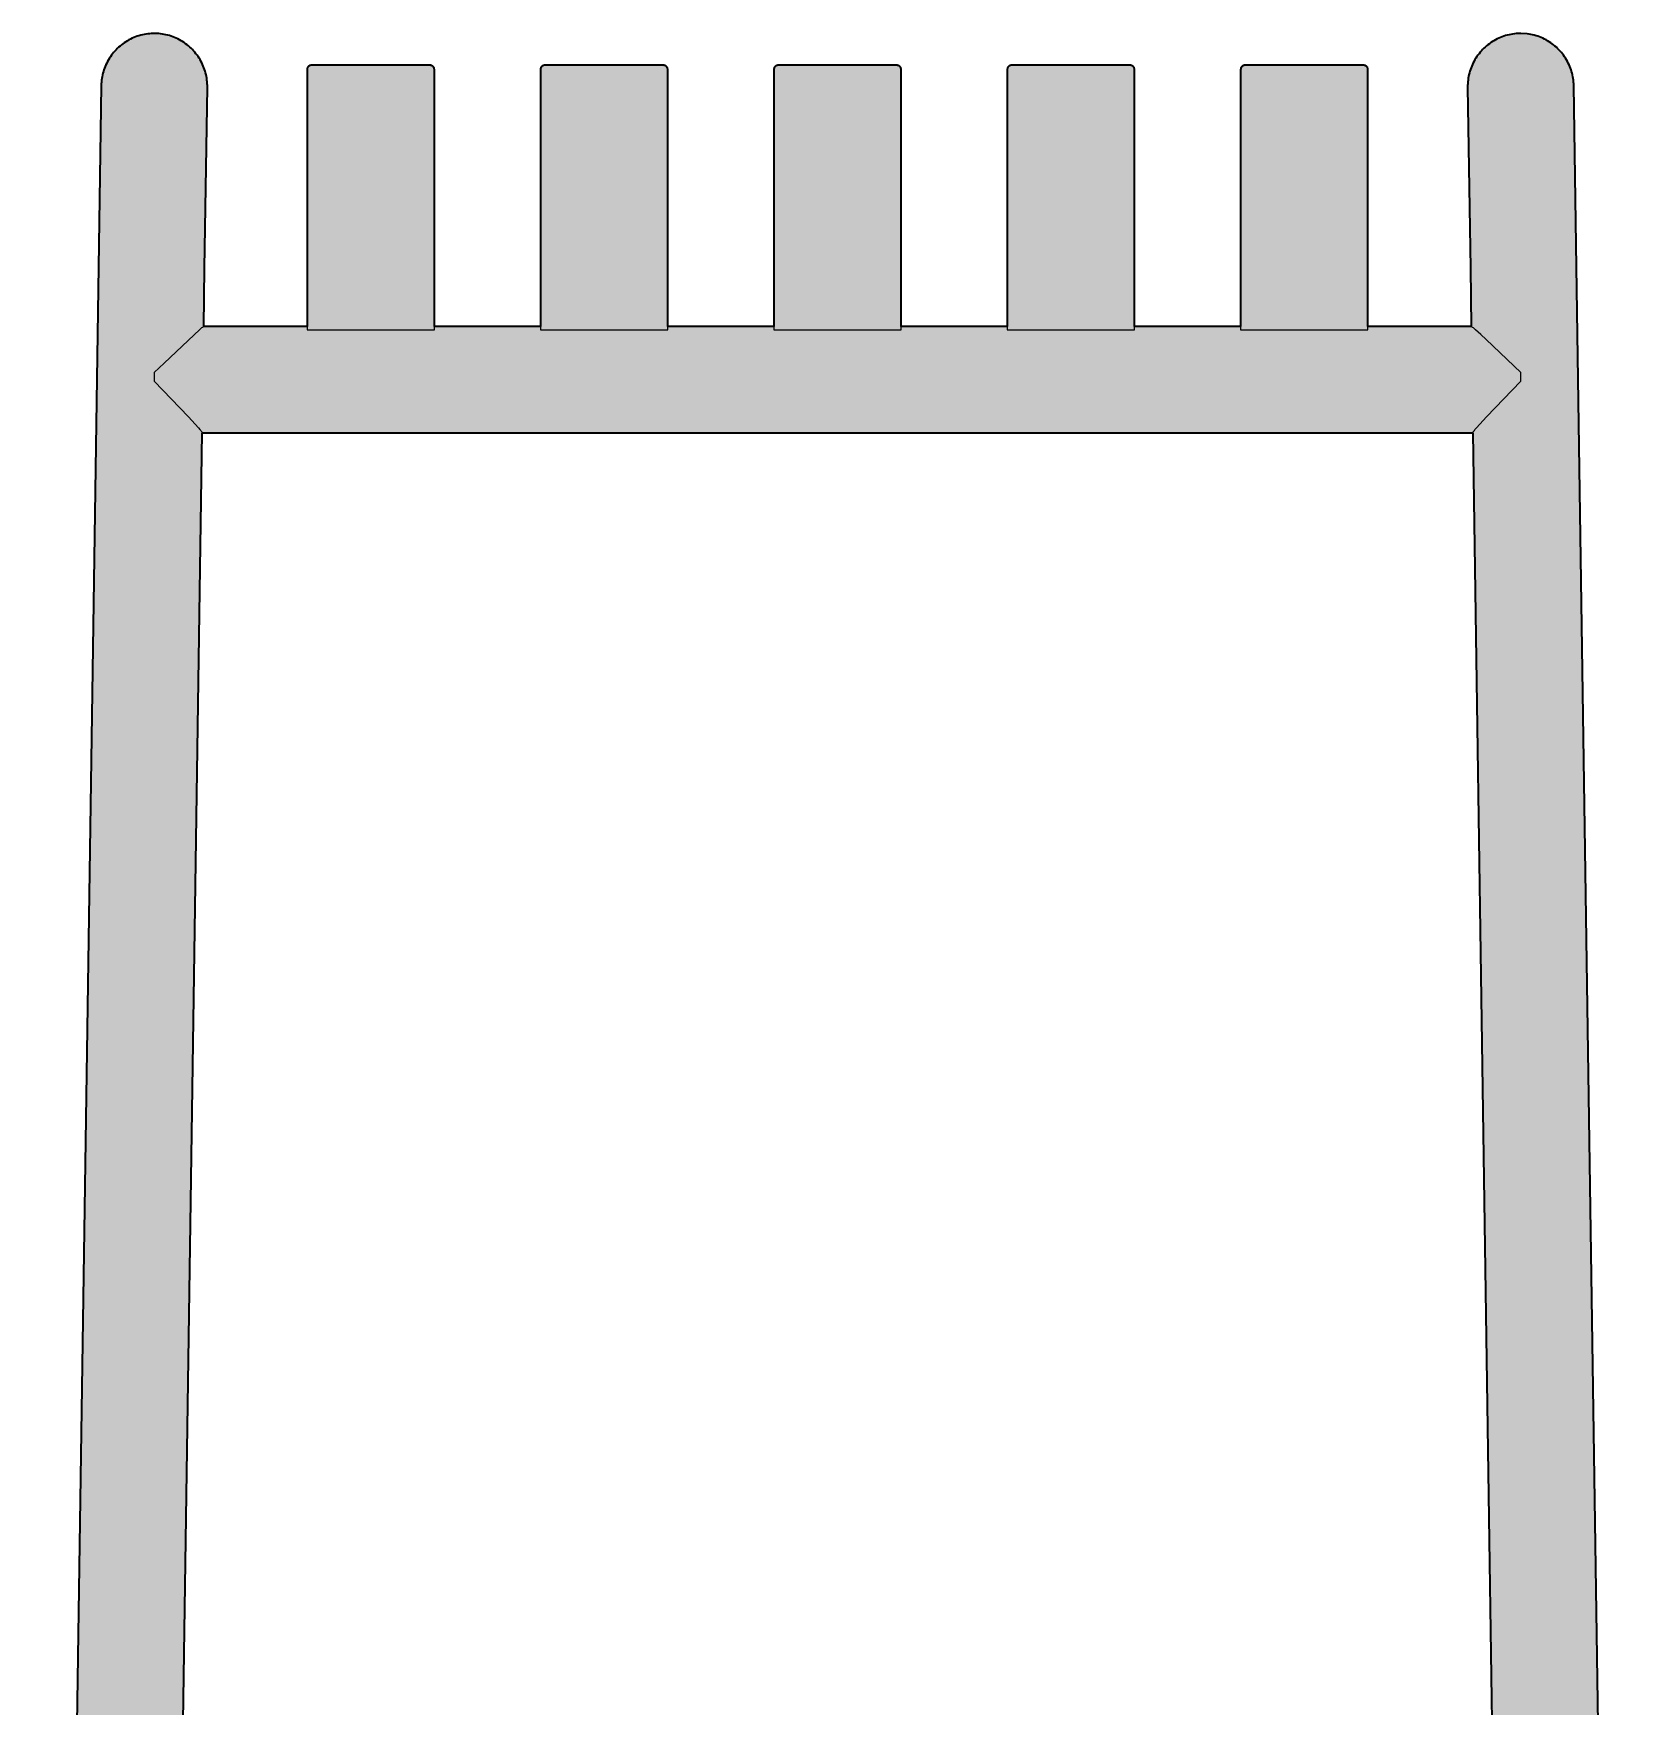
# Model space of a CAD drawing. Header units: millimetres. Extents: x 0 to 1859, y -879 to 788.
# Drawn here: x 217.5 to 596.5, y 394.2 to 788.4 of the extents above; entities that cross this region are included whole.
import ezdxf

# ---------------------------------------------------------------- set-up
doc = ezdxf.new("R2010")
doc.units = ezdxf.units.MM
doc.layers.add('Blocks', color=7, linetype='Continuous')
doc.layers.add('Blocks$Fill', color=7, linetype='Continuous', true_color=0xffffff)
doc.layers.add('Blocks$Inner', color=7, linetype='Continuous', lineweight=25, true_color=0x007f00)
doc.layers.add('Blocks$Outline', color=7, linetype='Continuous', lineweight=35, true_color=0xff3f3f)

# ---------------------------------------------------------------- blocks, each defined once
blk = doc.blocks.new('Palissade Barstool Front')
at = {"layer": 'Blocks$Fill'}
h = blk.add_hatch(color=256, dxfattribs=at)
h.paths.add_polyline_path([(234.51, 0), (246.5, 0.08), (248.7, 0.19), (249.57, 0.26), (250.28, 0.33), (250.57, 0.36), (250.82, 0.4), (250.92, 0.42), (251.02, 0.44), (251.11, 0.46), (251.19, 0.48), (251.22, 0.49), (251.25, 0.5), (251.28, 0.51), (251.31, 0.52), (251.34, 0.53), (251.35, 0.53), (251.36, 0.54), (251.37, 0.54), (251.38, 0.55), (251.39, 0.55), (251.4, 0.56), (251.41, 0.56), (251.42, 0.57), (251.42, 0.57), (251.43, 0.58), (251.44, 0.58), (251.44, 0.59), (251.45, 0.59), (251.45, 0.6), (251.46, 0.6), (251.46, 0.61), (251.46, 0.61), (251.47, 0.62), (251.47, 0.62), (251.47, 0.63), (251.47, 0.63), (251.47, 0.64), (251.47, 0.64), (251.47, 0.65), (251.47, 0.65), (248.32, 11.21), (248.06, 12.25), (247.85, 13.29), (247.66, 14.35), (247.52, 15.41), (247.4, 16.47), (247.33, 17.54), (247.29, 18.6), (247.29, 19.67), (251.17, 280.89), (407.02, 280.89), (562.87, 280.89), (566.75, 18.6), (566.71, 17.54), (566.64, 16.47), (566.53, 15.41), (566.38, 14.35), (566.2, 13.29), (565.98, 12.25), (565.72, 11.21), (565.43, 10.18), (562.58, 0.65), (562.57, 0.65), (562.57, 0.64), (562.57, 0.64), (562.57, 0.63), (562.57, 0.63), (562.58, 0.62), (562.58, 0.62), (562.58, 0.61), (562.58, 0.61), (562.59, 0.6), (562.59, 0.6), (562.59, 0.59), (562.6, 0.59), (562.6, 0.58), (562.61, 0.58), (562.62, 0.57), (562.63, 0.57), (562.63, 0.56), (562.64, 0.56), (562.65, 0.55), (562.66, 0.55), (562.67, 0.54), (562.68, 0.54), (562.69, 0.53), (562.7, 0.53), (562.73, 0.52), (562.76, 0.51), (562.79, 0.5), (562.82, 0.49), (562.86, 0.48), (562.93, 0.46), (563.02, 0.44), (563.12, 0.42), (563.23, 0.4), (563.47, 0.36), (563.76, 0.33), (564.47, 0.26), (565.34, 0.19), (567.54, 0.08), (573.29, -0.03), (579.54, 0), (591.53, 0.44), (593.73, 0.61), (594.6, 0.7), (595.31, 0.79), (595.6, 0.84), (595.84, 0.89), (595.95, 0.91), (596.05, 0.93), (596.14, 0.95), (596.21, 0.97), (596.25, 0.98), (596.28, 0.99), (596.31, 1.01), (596.34, 1.02), (596.37, 1.03), (596.38, 1.03), (596.39, 1.04), (596.4, 1.04), (596.41, 1.05), (596.42, 1.05), (596.43, 1.06), (596.44, 1.06), (596.45, 1.07), (596.45, 1.07), (596.46, 1.08), (596.47, 1.08), (596.47, 1.09), (596.48, 1.09), (596.48, 1.1), (596.48, 1.1), (596.49, 1.11), (596.49, 1.11), (596.49, 1.12), (596.5, 1.12), (596.5, 1.13), (596.5, 1.13), (596.5, 1.14), (596.5, 1.14), (596.5, 1.15), (596.5, 1.15), (596.49, 1.16), (596.49, 1.16), (596.49, 1.17), (593.03, 11.61), (592.75, 12.64), (592.5, 13.68), (592.28, 14.73), (592.11, 15.79), (591.96, 16.85), (591.86, 17.91), (591.79, 18.98), (591.75, 20.05), (580.51, 776.5), (580.48, 776.93), (580.44, 777.35), (580.38, 777.77), (580.31, 778.19), (580.22, 778.61), (580.12, 779.02), (580.01, 779.44), (579.88, 779.84), (579.74, 780.24), (579.58, 780.64), (579.41, 781.03), (579.23, 781.42), (579.04, 781.8), (578.83, 782.17), (578.61, 782.53), (578.37, 782.89), (578.13, 783.24), (577.87, 783.58), (577.6, 783.91), (577.33, 784.24), (577.04, 784.55), (576.73, 784.85), (576.42, 785.14), (576.1, 785.42), (575.77, 785.69), (575.43, 785.95), (575.09, 786.2), (574.73, 786.43), (574.37, 786.66), (574, 786.87), (573.62, 787.06), (573.23, 787.25), (572.84, 787.42), (572.45, 787.58), (572.05, 787.72), (571.64, 787.85), (571.23, 787.97), (570.82, 788.07), (570.4, 788.16), (569.98, 788.23), (569.56, 788.29), (568.02, 788.39), (567.84, 788.39), (567.4, 788.37), (566.97, 788.34), (566.55, 788.3), (566.12, 788.24), (565.7, 788.17), (565.28, 788.08), (564.87, 787.98), (564.46, 787.87), (564.05, 787.74), (563.65, 787.6), (563.25, 787.44), (562.86, 787.27), (562.47, 787.09), (562.09, 786.89), (561.72, 786.68), (561.36, 786.46), (561, 786.23), (560.65, 785.98), (560.31, 785.73), (559.98, 785.46), (559.66, 785.18), (559.35, 784.89), (559.05, 784.59), (558.75, 784.28), (558.47, 783.96), (558.2, 783.62), (557.95, 783.29), (557.7, 782.94), (557.46, 782.58), (557.24, 782.22), (557.03, 781.85), (556.84, 781.47), (556.65, 781.08), (556.48, 780.69), (556.32, 780.3), (556.18, 779.89), (556.05, 779.49), (555.94, 779.08), (555.83, 778.66), (555.75, 778.25), (555.67, 777.83), (555.61, 777.4), (555.57, 776.98), (555.54, 776.55), (555.52, 776.13), (555.52, 775.7), (556.36, 719.32), (532.02, 719.32), (532.02, 779.92), (532.02, 779.96), (532.02, 779.99), (532.01, 780.02), (532.01, 780.06), (532, 780.09), (531.99, 780.12), (531.98, 780.16), (531.97, 780.19), (531.96, 780.22), (531.95, 780.25), (531.94, 780.29), (531.92, 780.32), (531.91, 780.35), (531.89, 780.38), (531.88, 780.41), (531.86, 780.44), (531.84, 780.46), (531.82, 780.49), (531.8, 780.52), (531.78, 780.55), (531.75, 780.57), (531.73, 780.59), (531.7, 780.62), (531.68, 780.64), (531.65, 780.66), (531.63, 780.68), (531.6, 780.7), (531.57, 780.72), (531.54, 780.74), (531.51, 780.76), (531.48, 780.78), (531.45, 780.79), (531.42, 780.81), (531.39, 780.82), (531.36, 780.83), (531.32, 780.84), (531.29, 780.85), (531.26, 780.86), (531.22, 780.87), (531.19, 780.87), (531.16, 780.88), (531.12, 780.88), (531.09, 780.89), (531.06, 780.89), (531.02, 780.89), (502.99, 780.89), (502.95, 780.89), (502.92, 780.88), (502.89, 780.88), (502.85, 780.87), (502.82, 780.87), (502.78, 780.86), (502.75, 780.85), (502.72, 780.84), (502.69, 780.83), (502.65, 780.82), (502.62, 780.81), (502.59, 780.79), (502.56, 780.78), (502.53, 780.76), (502.5, 780.74), (502.47, 780.72), (502.44, 780.7), (502.42, 780.68), (502.39, 780.66), (502.36, 780.64), (502.34, 780.62), (502.31, 780.59), (502.29, 780.57), (502.27, 780.55), (502.25, 780.52), (502.22, 780.49), (502.2, 780.46), (502.19, 780.44), (502.17, 780.41), (502.15, 780.38), (502.13, 780.35), (502.12, 780.32), (502.1, 780.29), (502.09, 780.25), (502.08, 780.22), (502.07, 780.19), (502.06, 780.16), (502.05, 780.12), (502.04, 780.09), (502.04, 780.06), (502.03, 780.02), (502.03, 779.99), (502.02, 779.96), (502.02, 779.92), (502.02, 779.89), (502.02, 719.32), (477.02, 719.32), (477.02, 779.92), (477.02, 779.96), (477.02, 779.99), (477.01, 780.02), (477.01, 780.06), (477, 780.09), (476.99, 780.12), (476.98, 780.16), (476.97, 780.19), (476.96, 780.22), (476.95, 780.25), (476.94, 780.29), (476.92, 780.32), (476.91, 780.35), (476.89, 780.38), (476.88, 780.41), (476.86, 780.44), (476.84, 780.46), (476.82, 780.49), (476.8, 780.52), (476.78, 780.55), (476.75, 780.57), (476.73, 780.59), (476.7, 780.62), (476.68, 780.64), (476.65, 780.66), (476.63, 780.68), (476.6, 780.7), (476.57, 780.72), (476.54, 780.74), (476.51, 780.76), (476.48, 780.78), (476.45, 780.79), (476.42, 780.81), (476.39, 780.82), (476.36, 780.83), (476.32, 780.84), (476.29, 780.85), (476.26, 780.86), (476.22, 780.87), (476.19, 780.87), (476.16, 780.88), (476.12, 780.88), (476.09, 780.89), (476.06, 780.89), (476.02, 780.89), (447.99, 780.89), (447.95, 780.89), (447.92, 780.88), (447.89, 780.88), (447.85, 780.87), (447.82, 780.87), (447.78, 780.86), (447.75, 780.85), (447.72, 780.84), (447.69, 780.83), (447.65, 780.82), (447.62, 780.81), (447.59, 780.79), (447.56, 780.78), (447.53, 780.76), (447.5, 780.74), (447.47, 780.72), (447.44, 780.7), (447.42, 780.68), (447.39, 780.66), (447.36, 780.64), (447.34, 780.62), (447.31, 780.59), (447.29, 780.57), (447.27, 780.55), (447.25, 780.52), (447.22, 780.49), (447.2, 780.46), (447.19, 780.44), (447.17, 780.41), (447.15, 780.38), (447.13, 780.35), (447.12, 780.32), (447.1, 780.29), (447.09, 780.25), (447.08, 780.22), (447.07, 780.19), (447.06, 780.16), (447.05, 780.12), (447.04, 780.09), (447.04, 780.06), (447.03, 780.02), (447.03, 779.99), (447.02, 779.96), (447.02, 779.92), (447.02, 779.89), (447.02, 719.32), (422.02, 719.32), (422.02, 779.92), (422.02, 779.96), (422.02, 779.99), (422.01, 780.02), (422.01, 780.06), (422, 780.09), (421.99, 780.12), (421.98, 780.16), (421.97, 780.19), (421.96, 780.22), (421.95, 780.25), (421.94, 780.29), (421.92, 780.32), (421.91, 780.35), (421.89, 780.38), (421.88, 780.41), (421.86, 780.44), (421.84, 780.46), (421.82, 780.49), (421.8, 780.52), (421.78, 780.55), (421.75, 780.57), (421.73, 780.59), (421.7, 780.62), (421.68, 780.64), (421.65, 780.66), (421.63, 780.68), (421.6, 780.7), (421.57, 780.72), (421.54, 780.74), (421.51, 780.76), (421.48, 780.78), (421.45, 780.79), (421.42, 780.81), (421.39, 780.82), (421.36, 780.83), (421.32, 780.84), (421.29, 780.85), (421.26, 780.86), (421.22, 780.87), (421.19, 780.87), (421.16, 780.88), (421.12, 780.88), (421.09, 780.89), (421.06, 780.89), (421.02, 780.89), (392.99, 780.89), (392.95, 780.89), (392.92, 780.88), (392.89, 780.88), (392.85, 780.87), (392.82, 780.87), (392.78, 780.86), (392.75, 780.85), (392.72, 780.84), (392.69, 780.83), (392.65, 780.82), (392.62, 780.81), (392.59, 780.79), (392.56, 780.78), (392.53, 780.76), (392.5, 780.74), (392.47, 780.72), (392.44, 780.7), (392.42, 780.68), (392.39, 780.66), (392.36, 780.64), (392.34, 780.62), (392.31, 780.59), (392.29, 780.57), (392.27, 780.55), (392.25, 780.52), (392.22, 780.49), (392.2, 780.46), (392.19, 780.44), (392.17, 780.41), (392.15, 780.38), (392.13, 780.35), (392.12, 780.32), (392.1, 780.29), (392.09, 780.25), (392.08, 780.22), (392.07, 780.19), (392.06, 780.16), (392.05, 780.12), (392.04, 780.09), (392.04, 780.06), (392.03, 780.02), (392.03, 779.99), (392.02, 779.96), (392.02, 779.92), (392.02, 779.89), (392.02, 719.32), (367.02, 719.32), (367.02, 779.92), (367.02, 779.96), (367.02, 779.99), (367.01, 780.02), (367.01, 780.06), (367, 780.09), (366.99, 780.12), (366.98, 780.16), (366.97, 780.19), (366.96, 780.22), (366.95, 780.25), (366.94, 780.29), (366.92, 780.32), (366.91, 780.35), (366.89, 780.38), (366.88, 780.41), (366.86, 780.44), (366.84, 780.46), (366.82, 780.49), (366.8, 780.52), (366.78, 780.55), (366.75, 780.57), (366.73, 780.59), (366.7, 780.62), (366.68, 780.64), (366.65, 780.66), (366.63, 780.68), (366.6, 780.7), (366.57, 780.72), (366.54, 780.74), (366.51, 780.76), (366.48, 780.78), (366.45, 780.79), (366.42, 780.81), (366.39, 780.82), (366.36, 780.83), (366.32, 780.84), (366.29, 780.85), (366.26, 780.86), (366.22, 780.87), (366.19, 780.87), (366.16, 780.88), (366.12, 780.88), (366.09, 780.89), (366.06, 780.89), (366.02, 780.89), (337.99, 780.89), (337.95, 780.89), (337.92, 780.88), (337.89, 780.88), (337.85, 780.87), (337.82, 780.87), (337.78, 780.86), (337.75, 780.85), (337.72, 780.84), (337.69, 780.83), (337.65, 780.82), (337.62, 780.81), (337.59, 780.79), (337.56, 780.78), (337.53, 780.76), (337.5, 780.74), (337.47, 780.72), (337.44, 780.7), (337.42, 780.68), (337.39, 780.66), (337.36, 780.64), (337.34, 780.62), (337.31, 780.59), (337.29, 780.57), (337.27, 780.55), (337.25, 780.52), (337.22, 780.49), (337.2, 780.46), (337.19, 780.44), (337.17, 780.41), (337.15, 780.38), (337.13, 780.35), (337.12, 780.32), (337.1, 780.29), (337.09, 780.25), (337.08, 780.22), (337.07, 780.19), (337.06, 780.16), (337.05, 780.12), (337.04, 780.09), (337.04, 780.06), (337.03, 780.02), (337.03, 779.99), (337.02, 779.96), (337.02, 779.92), (337.02, 779.89), (337.02, 719.32), (312.02, 719.32), (312.02, 779.92), (312.02, 779.96), (312.02, 779.99), (312.01, 780.02), (312.01, 780.06), (312, 780.09), (311.99, 780.12), (311.98, 780.16), (311.97, 780.19), (311.96, 780.22), (311.95, 780.25), (311.94, 780.29), (311.92, 780.32), (311.91, 780.35), (311.89, 780.38), (311.88, 780.41), (311.86, 780.44), (311.84, 780.46), (311.82, 780.49), (311.8, 780.52), (311.78, 780.55), (311.75, 780.57), (311.73, 780.59), (311.7, 780.62), (311.68, 780.64), (311.65, 780.66), (311.63, 780.68), (311.6, 780.7), (311.57, 780.72), (311.54, 780.74), (311.51, 780.76), (311.48, 780.78), (311.45, 780.79), (311.42, 780.81), (311.39, 780.82), (311.36, 780.83), (311.32, 780.84), (311.29, 780.85), (311.26, 780.86), (311.22, 780.87), (311.19, 780.87), (311.16, 780.88), (311.12, 780.88), (311.09, 780.89), (311.06, 780.89), (311.02, 780.89), (282.99, 780.89), (282.95, 780.89), (282.92, 780.88), (282.89, 780.88), (282.85, 780.87), (282.82, 780.87), (282.78, 780.86), (282.75, 780.85), (282.72, 780.84), (282.69, 780.83), (282.65, 780.82), (282.62, 780.81), (282.59, 780.79), (282.56, 780.78), (282.53, 780.76), (282.5, 780.74), (282.47, 780.72), (282.44, 780.7), (282.42, 780.68), (282.39, 780.66), (282.36, 780.64), (282.34, 780.62), (282.31, 780.59), (282.29, 780.57), (282.27, 780.55), (282.25, 780.52), (282.22, 780.49), (282.2, 780.46), (282.19, 780.44), (282.17, 780.41), (282.15, 780.38), (282.13, 780.35), (282.12, 780.32), (282.1, 780.29), (282.09, 780.25), (282.08, 780.22), (282.07, 780.19), (282.06, 780.16), (282.05, 780.12), (282.04, 780.09), (282.04, 780.06), (282.03, 780.02), (282.03, 779.99), (282.02, 779.96), (282.02, 779.92), (282.02, 779.89), (282.02, 719.32), (257.68, 719.32), (258.52, 776.13), (258.5, 776.55), (258.47, 776.98), (258.43, 777.4), (258.37, 777.83), (258.3, 778.25), (258.21, 778.66), (258.11, 779.08), (257.99, 779.49), (257.86, 779.89), (257.72, 780.3), (257.56, 780.69), (257.39, 781.08), (257.21, 781.47), (257.01, 781.85), (256.8, 782.22), (256.58, 782.58), (256.34, 782.94), (256.1, 783.29), (255.84, 783.62), (255.57, 783.96), (255.29, 784.28), (255, 784.59), (254.7, 784.89), (254.38, 785.18), (254.06, 785.46), (253.73, 785.73), (253.39, 785.98), (253.04, 786.23), (252.68, 786.46), (252.32, 786.68), (251.95, 786.89), (251.57, 787.09), (251.18, 787.27), (250.79, 787.44), (250.4, 787.6), (249.99, 787.74), (249.59, 787.87), (249.18, 787.98), (248.76, 788.08), (248.34, 788.17), (247.92, 788.24), (247.5, 788.3), (247.07, 788.34), (246.64, 788.37), (246.21, 788.39), (246.02, 788.39), (245.64, 788.38), (245.25, 788.36), (244.87, 788.33), (244.49, 788.29), (244.06, 788.23), (243.64, 788.16), (243.23, 788.07), (242.81, 787.97), (242.4, 787.85), (242, 787.72), (241.6, 787.58), (241.2, 787.42), (240.81, 787.25), (240.42, 787.06), (240.05, 786.87), (239.67, 786.66), (239.31, 786.43), (238.96, 786.2), (238.61, 785.95), (238.27, 785.69), (237.94, 785.42), (237.62, 785.14), (237.31, 784.85), (237.01, 784.55), (236.72, 784.24), (236.44, 783.91), (236.17, 783.58), (235.91, 783.24), (235.67, 782.89), (235.44, 782.53), (235.21, 782.17), (235.01, 781.8), (234.81, 781.42), (234.63, 781.03), (234.46, 780.64), (234.31, 780.24), (234.16, 779.84), (234.04, 779.44), (233.92, 779.02), (233.82, 778.61), (233.74, 778.19), (233.66, 777.77), (233.61, 777.35), (233.56, 776.93), (233.54, 776.5), (233.52, 776.07), (222.26, 18.98), (222.19, 17.91), (222.08, 16.85), (221.94, 15.79), (221.76, 14.73), (221.54, 13.68), (221.29, 12.64), (221.01, 11.61), (220.69, 10.59), (217.55, 1.16), (217.55, 1.15), (217.55, 1.15), (217.55, 1.14), (217.54, 1.14), (217.55, 1.13), (217.55, 1.13), (217.55, 1.12), (217.55, 1.12), (217.55, 1.11), (217.55, 1.11), (217.56, 1.1), (217.56, 1.1), (217.57, 1.09), (217.57, 1.09), (217.58, 1.08), (217.58, 1.08), (217.59, 1.07), (217.6, 1.07), (217.61, 1.06), (217.61, 1.06), (217.62, 1.05), (217.63, 1.05), (217.64, 1.04), (217.65, 1.04), (217.66, 1.03), (217.68, 1.03), (217.7, 1.02), (217.73, 1.01), (217.76, 0.99), (217.79, 0.98), (217.83, 0.97), (217.91, 0.95), (217.99, 0.93), (218.09, 0.91), (218.2, 0.89), (218.45, 0.84), (218.74, 0.79), (219.44, 0.7), (220.31, 0.61), (222.51, 0.44), (228.26, 0.15)], flags=0)
h.paths.add_polyline_path([(562.43, 310.89), (251.61, 310.89), (257.31, 694.32), (556.73, 694.32)], flags=0)
at = {"layer": 'Blocks$Inner'}
for p, q in [((337.02, 719.32), (312.02, 719.32)), ((392.02, 719.32), (367.02, 719.32)), ((447.02, 719.32), (422.02, 719.32)), ((502.02, 719.32), (477.02, 719.32)), ((556.74, 694.32), (257.3, 694.32))]:
    blk.add_line(p, q, dxfattribs=at)
for points in [[(226.61, 310.89), (232.89, 733.43), (233.52, 776.07), (233.54, 776.5), (233.56, 776.93), (233.61, 777.35), (233.66, 777.77), (233.74, 778.19), (233.82, 778.61), (233.92, 779.02), (234.04, 779.44), (234.16, 779.84), (234.31, 780.24), (234.46, 780.64), (234.63, 781.03), (234.81, 781.42), (235.01, 781.8), (235.21, 782.17), (235.44, 782.53), (235.67, 782.89), (235.91, 783.24), (236.17, 783.58), (236.44, 783.91), (236.72, 784.24), (237.01, 784.55), (237.31, 784.85), (237.62, 785.14), (237.94, 785.42), (238.27, 785.69), (238.61, 785.95), (238.96, 786.2), (239.31, 786.43), (239.67, 786.66), (240.05, 786.87), (240.42, 787.06), (240.81, 787.25), (241.2, 787.42), (241.6, 787.58), (242, 787.72), (242.4, 787.85), (242.81, 787.97), (243.23, 788.07), (243.64, 788.16), (244.06, 788.23), (244.49, 788.29), (244.87, 788.33), (245.25, 788.36), (245.64, 788.38), (246.02, 788.39), (246.21, 788.39), (246.64, 788.37), (247.07, 788.34), (247.5, 788.3), (247.92, 788.24), (248.34, 788.17), (248.76, 788.08), (249.18, 787.98), (249.59, 787.87), (249.99, 787.74), (250.4, 787.6), (250.79, 787.44), (251.18, 787.27), (251.57, 787.09), (251.95, 786.89), (252.32, 786.68), (252.68, 786.46), (253.04, 786.23), (253.39, 785.98), (253.73, 785.73), (254.06, 785.46), (254.38, 785.18), (254.7, 784.89), (255, 784.59), (255.29, 784.28), (255.57, 783.96), (255.84, 783.62), (256.1, 783.29), (256.34, 782.94), (256.58, 782.58), (256.8, 782.22), (257.01, 781.85), (257.21, 781.47), (257.39, 781.08), (257.56, 780.69), (257.72, 780.3), (257.86, 779.89), (257.99, 779.49), (258.11, 779.08), (258.21, 778.66), (258.3, 778.25), (258.37, 777.83), (258.43, 777.4), (258.47, 776.98), (258.5, 776.55), (258.52, 776.13), (258.52, 775.7), (257.89, 733.06), (257.68, 719.32)], [(556.36, 719.32), (556.16, 733.06), (555.52, 775.7), (555.52, 776.13), (555.54, 776.55), (555.57, 776.98), (555.61, 777.4), (555.67, 777.83), (555.75, 778.25), (555.83, 778.66), (555.94, 779.08), (556.05, 779.49), (556.18, 779.89), (556.32, 780.3), (556.48, 780.69), (556.65, 781.08), (556.84, 781.47), (557.03, 781.85), (557.24, 782.22), (557.46, 782.58), (557.7, 782.94), (557.95, 783.29), (558.2, 783.62), (558.47, 783.96), (558.75, 784.28), (559.05, 784.59), (559.35, 784.89), (559.66, 785.18), (559.98, 785.46), (560.31, 785.73), (560.65, 785.98), (561, 786.23), (561.36, 786.46), (561.72, 786.68), (562.09, 786.89), (562.47, 787.09), (562.86, 787.27), (563.25, 787.44), (563.65, 787.6), (564.05, 787.74), (564.46, 787.87), (564.87, 787.98), (565.28, 788.08), (565.7, 788.17), (566.12, 788.24), (566.55, 788.3), (566.97, 788.34), (567.4, 788.37), (567.84, 788.39), (568.02, 788.39), (569.56, 788.29), (569.98, 788.23), (570.4, 788.16), (570.82, 788.07), (571.23, 787.97), (571.64, 787.85), (572.05, 787.72), (572.45, 787.58), (572.84, 787.42), (573.23, 787.25), (573.62, 787.06), (574, 786.87), (574.37, 786.66), (574.73, 786.43), (575.09, 786.2), (575.43, 785.95), (575.77, 785.69), (576.1, 785.42), (576.42, 785.14), (576.73, 784.85), (577.04, 784.55), (577.33, 784.24), (577.6, 783.91), (577.87, 783.58), (578.13, 783.24), (578.37, 782.89), (578.61, 782.53), (578.83, 782.17), (579.04, 781.8), (579.23, 781.42), (579.41, 781.03), (579.58, 780.64), (579.74, 780.24), (579.88, 779.84), (580.01, 779.44), (580.12, 779.02), (580.22, 778.61), (580.31, 778.19), (580.38, 777.77), (580.44, 777.35), (580.48, 776.93), (580.51, 776.5), (580.52, 776.07), (581.15, 733.43), (587.43, 310.89)], [(282.02, 719.32), (257.67, 719.32), (257.67, 719.32), (257.65, 719.32), (257.65, 719.32), (257.65, 719.32), (257.65, 719.32), (257.64, 719.32), (257.64, 719.32), (257.64, 719.32), (257.63, 719.31), (257.62, 719.31), (257.61, 719.31), (257.61, 719.3), (257.6, 719.3), (257.58, 719.29), (257.57, 719.28), (257.54, 719.26), (257.51, 719.25), (257.46, 719.21), (257.36, 719.14), (257.18, 718.99), (257, 718.85), (256.65, 718.55), (255.38, 717.41), (248.31, 710.71), (246.02, 708.48), (246.02, 706.82), (246.02, 706.43), (254.07, 698.07), (256.47, 695.43), (256.79, 695.06), (256.95, 694.87), (257.1, 694.68), (257.18, 694.57), (257.22, 694.51), (257.26, 694.46), (257.27, 694.44), (257.28, 694.42), (257.28, 694.41), (257.29, 694.4), (257.29, 694.39), (257.3, 694.38), (257.3, 694.38), (257.3, 694.37), (257.3, 694.37), (257.31, 694.37), (257.31, 694.36), (257.31, 694.36), (257.31, 694.36), (257.31, 694.35), (257.31, 694.35), (257.31, 694.35), (257.31, 694.34), (251.61, 310.89)], [(562.43, 310.89), (556.73, 694.34), (556.73, 694.35), (556.73, 694.35), (556.73, 694.35), (556.73, 694.36), (556.74, 694.36), (556.74, 694.36), (556.74, 694.37), (556.74, 694.37), (556.74, 694.37), (556.74, 694.38), (556.74, 694.38), (556.75, 694.39), (556.75, 694.4), (556.76, 694.41), (556.76, 694.42), (556.77, 694.44), (556.79, 694.46), (556.82, 694.51), (556.86, 694.57), (556.94, 694.68), (557.1, 694.87), (557.25, 695.06), (557.57, 695.43), (559.98, 698.07), (568.02, 706.43), (568.02, 706.82), (568.02, 708.48), (559.92, 716.26), (558.66, 717.42), (557.38, 718.55), (557.04, 718.85), (556.86, 719), (556.68, 719.14), (556.58, 719.21), (556.53, 719.25), (556.5, 719.26), (556.47, 719.28), (556.46, 719.29), (556.44, 719.3), (556.44, 719.3), (556.43, 719.31), (556.42, 719.31), (556.41, 719.31), (556.41, 719.32), (556.4, 719.32), (556.4, 719.32), (556.4, 719.32), (556.39, 719.32), (556.39, 719.32), (556.39, 719.32), (556.39, 719.32), (556.37, 719.32), (532.02, 719.32)]]:
    blk.add_lwpolyline(points, dxfattribs=at)
for points in [[(311.02, 780.89), (283.02, 780.89), (282.99, 780.89), (282.95, 780.89), (282.92, 780.88), (282.89, 780.88), (282.85, 780.87), (282.82, 780.87), (282.78, 780.86), (282.75, 780.85), (282.72, 780.84), (282.69, 780.83), (282.65, 780.82), (282.62, 780.81), (282.59, 780.79), (282.56, 780.78), (282.53, 780.76), (282.5, 780.74), (282.47, 780.72), (282.44, 780.7), (282.42, 780.68), (282.39, 780.66), (282.36, 780.64), (282.34, 780.62), (282.31, 780.59), (282.29, 780.57), (282.27, 780.55), (282.25, 780.52), (282.22, 780.49), (282.2, 780.46), (282.19, 780.44), (282.17, 780.41), (282.15, 780.38), (282.13, 780.35), (282.12, 780.32), (282.1, 780.29), (282.09, 780.25), (282.08, 780.22), (282.07, 780.19), (282.06, 780.16), (282.05, 780.12), (282.04, 780.09), (282.04, 780.06), (282.03, 780.02), (282.03, 779.99), (282.02, 779.96), (282.02, 779.92), (282.02, 779.89), (282.02, 733.5), (282.02, 718.53), (312.02, 718.53), (312.02, 733.5), (312.02, 779.89), (312.02, 779.92), (312.02, 779.96), (312.02, 779.99), (312.01, 780.02), (312.01, 780.06), (312, 780.09), (311.99, 780.12), (311.98, 780.16), (311.97, 780.19), (311.96, 780.22), (311.95, 780.25), (311.94, 780.29), (311.92, 780.32), (311.91, 780.35), (311.89, 780.38), (311.88, 780.41), (311.86, 780.44), (311.84, 780.46), (311.82, 780.49), (311.8, 780.52), (311.78, 780.55), (311.75, 780.57), (311.73, 780.59), (311.7, 780.62), (311.68, 780.64), (311.65, 780.66), (311.63, 780.68), (311.6, 780.7), (311.57, 780.72), (311.54, 780.74), (311.51, 780.76), (311.48, 780.78), (311.45, 780.79), (311.42, 780.81), (311.39, 780.82), (311.36, 780.83), (311.32, 780.84), (311.29, 780.85), (311.26, 780.86), (311.22, 780.87), (311.19, 780.87), (311.16, 780.88), (311.12, 780.88), (311.09, 780.89), (311.06, 780.89)], [(366.02, 780.89), (338.02, 780.89), (337.99, 780.89), (337.95, 780.89), (337.92, 780.88), (337.89, 780.88), (337.85, 780.87), (337.82, 780.87), (337.78, 780.86), (337.75, 780.85), (337.72, 780.84), (337.69, 780.83), (337.65, 780.82), (337.62, 780.81), (337.59, 780.79), (337.56, 780.78), (337.53, 780.76), (337.5, 780.74), (337.47, 780.72), (337.44, 780.7), (337.42, 780.68), (337.39, 780.66), (337.36, 780.64), (337.34, 780.62), (337.31, 780.59), (337.29, 780.57), (337.27, 780.55), (337.25, 780.52), (337.22, 780.49), (337.2, 780.46), (337.19, 780.44), (337.17, 780.41), (337.15, 780.38), (337.13, 780.35), (337.12, 780.32), (337.1, 780.29), (337.09, 780.25), (337.08, 780.22), (337.07, 780.19), (337.06, 780.16), (337.05, 780.12), (337.04, 780.09), (337.04, 780.06), (337.03, 780.02), (337.03, 779.99), (337.02, 779.96), (337.02, 779.92), (337.02, 779.89), (337.02, 733.5), (337.02, 718.53), (367.02, 718.53), (367.02, 733.5), (367.02, 779.89), (367.02, 779.92), (367.02, 779.96), (367.02, 779.99), (367.01, 780.02), (367.01, 780.06), (367, 780.09), (366.99, 780.12), (366.98, 780.16), (366.97, 780.19), (366.96, 780.22), (366.95, 780.25), (366.94, 780.29), (366.92, 780.32), (366.91, 780.35), (366.89, 780.38), (366.88, 780.41), (366.86, 780.44), (366.84, 780.46), (366.82, 780.49), (366.8, 780.52), (366.78, 780.55), (366.75, 780.57), (366.73, 780.59), (366.7, 780.62), (366.68, 780.64), (366.65, 780.66), (366.63, 780.68), (366.6, 780.7), (366.57, 780.72), (366.54, 780.74), (366.51, 780.76), (366.48, 780.78), (366.45, 780.79), (366.42, 780.81), (366.39, 780.82), (366.36, 780.83), (366.32, 780.84), (366.29, 780.85), (366.26, 780.86), (366.22, 780.87), (366.19, 780.87), (366.16, 780.88), (366.12, 780.88), (366.09, 780.89), (366.06, 780.89)], [(421.02, 780.89), (393.02, 780.89), (392.99, 780.89), (392.95, 780.89), (392.92, 780.88), (392.89, 780.88), (392.85, 780.87), (392.82, 780.87), (392.78, 780.86), (392.75, 780.85), (392.72, 780.84), (392.69, 780.83), (392.65, 780.82), (392.62, 780.81), (392.59, 780.79), (392.56, 780.78), (392.53, 780.76), (392.5, 780.74), (392.47, 780.72), (392.44, 780.7), (392.42, 780.68), (392.39, 780.66), (392.36, 780.64), (392.34, 780.62), (392.31, 780.59), (392.29, 780.57), (392.27, 780.55), (392.25, 780.52), (392.22, 780.49), (392.2, 780.46), (392.19, 780.44), (392.17, 780.41), (392.15, 780.38), (392.13, 780.35), (392.12, 780.32), (392.1, 780.29), (392.09, 780.25), (392.08, 780.22), (392.07, 780.19), (392.06, 780.16), (392.05, 780.12), (392.04, 780.09), (392.04, 780.06), (392.03, 780.02), (392.03, 779.99), (392.02, 779.96), (392.02, 779.92), (392.02, 779.89), (392.02, 733.5), (392.02, 718.53), (422.02, 718.53), (422.02, 733.5), (422.02, 779.89), (422.02, 779.92), (422.02, 779.96), (422.02, 779.99), (422.01, 780.02), (422.01, 780.06), (422, 780.09), (421.99, 780.12), (421.98, 780.16), (421.97, 780.19), (421.96, 780.22), (421.95, 780.25), (421.94, 780.29), (421.92, 780.32), (421.91, 780.35), (421.89, 780.38), (421.88, 780.41), (421.86, 780.44), (421.84, 780.46), (421.82, 780.49), (421.8, 780.52), (421.78, 780.55), (421.75, 780.57), (421.73, 780.59), (421.7, 780.62), (421.68, 780.64), (421.65, 780.66), (421.63, 780.68), (421.6, 780.7), (421.57, 780.72), (421.54, 780.74), (421.51, 780.76), (421.48, 780.78), (421.45, 780.79), (421.42, 780.81), (421.39, 780.82), (421.36, 780.83), (421.32, 780.84), (421.29, 780.85), (421.26, 780.86), (421.22, 780.87), (421.19, 780.87), (421.16, 780.88), (421.12, 780.88), (421.09, 780.89), (421.06, 780.89)], [(476.02, 780.89), (448.02, 780.89), (447.99, 780.89), (447.95, 780.89), (447.92, 780.88), (447.89, 780.88), (447.85, 780.87), (447.82, 780.87), (447.78, 780.86), (447.75, 780.85), (447.72, 780.84), (447.69, 780.83), (447.65, 780.82), (447.62, 780.81), (447.59, 780.79), (447.56, 780.78), (447.53, 780.76), (447.5, 780.74), (447.47, 780.72), (447.44, 780.7), (447.42, 780.68), (447.39, 780.66), (447.36, 780.64), (447.34, 780.62), (447.31, 780.59), (447.29, 780.57), (447.27, 780.55), (447.25, 780.52), (447.22, 780.49), (447.2, 780.46), (447.19, 780.44), (447.17, 780.41), (447.15, 780.38), (447.13, 780.35), (447.12, 780.32), (447.1, 780.29), (447.09, 780.25), (447.08, 780.22), (447.07, 780.19), (447.06, 780.16), (447.05, 780.12), (447.04, 780.09), (447.04, 780.06), (447.03, 780.02), (447.03, 779.99), (447.02, 779.96), (447.02, 779.92), (447.02, 779.89), (447.02, 733.5), (447.02, 718.53), (477.02, 718.53), (477.02, 733.5), (477.02, 779.89), (477.02, 779.92), (477.02, 779.96), (477.02, 779.99), (477.01, 780.02), (477.01, 780.06), (477, 780.09), (476.99, 780.12), (476.98, 780.16), (476.97, 780.19), (476.96, 780.22), (476.95, 780.25), (476.94, 780.29), (476.92, 780.32), (476.91, 780.35), (476.89, 780.38), (476.88, 780.41), (476.86, 780.44), (476.84, 780.46), (476.82, 780.49), (476.8, 780.52), (476.78, 780.55), (476.75, 780.57), (476.73, 780.59), (476.7, 780.62), (476.68, 780.64), (476.65, 780.66), (476.63, 780.68), (476.6, 780.7), (476.57, 780.72), (476.54, 780.74), (476.51, 780.76), (476.48, 780.78), (476.45, 780.79), (476.42, 780.81), (476.39, 780.82), (476.36, 780.83), (476.32, 780.84), (476.29, 780.85), (476.26, 780.86), (476.22, 780.87), (476.19, 780.87), (476.16, 780.88), (476.12, 780.88), (476.09, 780.89), (476.06, 780.89)], [(531.02, 780.89), (503.02, 780.89), (502.99, 780.89), (502.95, 780.89), (502.92, 780.88), (502.89, 780.88), (502.85, 780.87), (502.82, 780.87), (502.78, 780.86), (502.75, 780.85), (502.72, 780.84), (502.69, 780.83), (502.65, 780.82), (502.62, 780.81), (502.59, 780.79), (502.56, 780.78), (502.53, 780.76), (502.5, 780.74), (502.47, 780.72), (502.44, 780.7), (502.42, 780.68), (502.39, 780.66), (502.36, 780.64), (502.34, 780.62), (502.31, 780.59), (502.29, 780.57), (502.27, 780.55), (502.25, 780.52), (502.22, 780.49), (502.2, 780.46), (502.19, 780.44), (502.17, 780.41), (502.15, 780.38), (502.13, 780.35), (502.12, 780.32), (502.1, 780.29), (502.09, 780.25), (502.08, 780.22), (502.07, 780.19), (502.06, 780.16), (502.05, 780.12), (502.04, 780.09), (502.04, 780.06), (502.03, 780.02), (502.03, 779.99), (502.02, 779.96), (502.02, 779.92), (502.02, 779.89), (502.02, 733.5), (502.02, 718.53), (532.02, 718.53), (532.02, 733.5), (532.02, 779.89), (532.02, 779.92), (532.02, 779.96), (532.02, 779.99), (532.01, 780.02), (532.01, 780.06), (532, 780.09), (531.99, 780.12), (531.98, 780.16), (531.97, 780.19), (531.96, 780.22), (531.95, 780.25), (531.94, 780.29), (531.92, 780.32), (531.91, 780.35), (531.89, 780.38), (531.88, 780.41), (531.86, 780.44), (531.84, 780.46), (531.82, 780.49), (531.8, 780.52), (531.78, 780.55), (531.75, 780.57), (531.73, 780.59), (531.7, 780.62), (531.68, 780.64), (531.65, 780.66), (531.63, 780.68), (531.6, 780.7), (531.57, 780.72), (531.54, 780.74), (531.51, 780.76), (531.48, 780.78), (531.45, 780.79), (531.42, 780.81), (531.39, 780.82), (531.36, 780.83), (531.32, 780.84), (531.29, 780.85), (531.26, 780.86), (531.22, 780.87), (531.19, 780.87), (531.16, 780.88), (531.12, 780.88), (531.09, 780.89), (531.06, 780.89)]]:
    blk.add_lwpolyline(points, close=True, dxfattribs=at)
at = {"layer": 'Blocks$Outline'}
for points in [[(257.68, 719.32), (257.89, 733.06), (258.52, 775.7), (258.52, 776.13), (258.5, 776.55), (258.47, 776.98), (258.43, 777.4), (258.37, 777.83), (258.3, 778.25), (258.21, 778.66), (258.11, 779.08), (257.99, 779.49), (257.86, 779.89), (257.72, 780.3), (257.56, 780.69), (257.39, 781.08), (257.21, 781.47), (257.01, 781.85), (256.8, 782.22), (256.58, 782.58), (256.34, 782.94), (256.1, 783.29), (255.84, 783.62), (255.57, 783.96), (255.29, 784.28), (255, 784.59), (254.7, 784.89), (254.38, 785.18), (254.06, 785.46), (253.73, 785.73), (253.39, 785.98), (253.04, 786.23), (252.68, 786.46), (252.32, 786.68), (251.95, 786.89), (251.57, 787.09), (251.18, 787.27), (250.79, 787.44), (250.4, 787.6), (249.99, 787.74), (249.59, 787.87), (249.18, 787.98), (248.76, 788.08), (248.34, 788.17), (247.92, 788.24), (247.5, 788.3), (247.07, 788.34), (246.64, 788.37), (246.21, 788.39), (246.02, 788.39), (245.64, 788.38), (245.25, 788.36), (244.87, 788.33), (244.49, 788.29), (244.06, 788.23), (243.64, 788.16), (243.23, 788.07), (242.81, 787.97), (242.4, 787.85), (242, 787.72), (241.6, 787.58), (241.2, 787.42), (240.81, 787.25), (240.42, 787.06), (240.05, 786.87), (239.67, 786.66), (239.31, 786.43), (238.96, 786.2), (238.61, 785.95), (238.27, 785.69), (237.94, 785.42), (237.62, 785.14), (237.31, 784.85), (237.01, 784.55), (236.72, 784.24), (236.44, 783.91), (236.17, 783.58), (235.91, 783.24), (235.67, 782.89), (235.44, 782.53), (235.21, 782.17), (235.01, 781.8), (234.81, 781.42), (234.63, 781.03), (234.46, 780.64), (234.31, 780.24), (234.16, 779.84), (234.04, 779.44), (233.92, 779.02), (233.82, 778.61), (233.74, 778.19), (233.66, 777.77), (233.61, 777.35), (233.56, 776.93), (233.54, 776.5), (233.52, 776.07), (232.89, 733.43), (226.61, 310.89)], [(587.43, 310.89), (581.15, 733.43), (580.52, 776.07), (580.51, 776.5), (580.48, 776.93), (580.44, 777.35), (580.38, 777.77), (580.31, 778.19), (580.22, 778.61), (580.12, 779.02), (580.01, 779.44), (579.88, 779.84), (579.74, 780.24), (579.58, 780.64), (579.41, 781.03), (579.23, 781.42), (579.04, 781.8), (578.83, 782.17), (578.61, 782.53), (578.37, 782.89), (578.13, 783.24), (577.87, 783.58), (577.6, 783.91), (577.33, 784.24), (577.04, 784.55), (576.73, 784.85), (576.42, 785.14), (576.1, 785.42), (575.77, 785.69), (575.43, 785.95), (575.09, 786.2), (574.73, 786.43), (574.37, 786.66), (574, 786.87), (573.62, 787.06), (573.23, 787.25), (572.84, 787.42), (572.45, 787.58), (572.05, 787.72), (571.64, 787.85), (571.23, 787.97), (570.82, 788.07), (570.4, 788.16), (569.98, 788.23), (569.56, 788.29), (568.02, 788.39), (567.84, 788.39), (567.4, 788.37), (566.97, 788.34), (566.55, 788.3), (566.12, 788.24), (565.7, 788.17), (565.28, 788.08), (564.87, 787.98), (564.46, 787.87), (564.05, 787.74), (563.65, 787.6), (563.25, 787.44), (562.86, 787.27), (562.47, 787.09), (562.09, 786.89), (561.72, 786.68), (561.36, 786.46), (561, 786.23), (560.65, 785.98), (560.31, 785.73), (559.98, 785.46), (559.66, 785.18), (559.35, 784.89), (559.05, 784.59), (558.75, 784.28), (558.47, 783.96), (558.2, 783.62), (557.95, 783.29), (557.7, 782.94), (557.46, 782.58), (557.24, 782.22), (557.03, 781.85), (556.84, 781.47), (556.65, 781.08), (556.48, 780.69), (556.32, 780.3), (556.18, 779.89), (556.05, 779.49), (555.94, 779.08), (555.83, 778.66), (555.75, 778.25), (555.67, 777.83), (555.61, 777.4), (555.57, 776.98), (555.54, 776.55), (555.52, 776.13), (555.52, 775.7), (556.16, 733.06), (556.36, 719.32)], [(311.02, 780.89), (283.02, 780.89), (282.99, 780.89), (282.95, 780.89), (282.92, 780.88), (282.89, 780.88), (282.85, 780.87), (282.82, 780.87), (282.78, 780.86), (282.75, 780.85), (282.72, 780.84), (282.69, 780.83), (282.65, 780.82), (282.62, 780.81), (282.59, 780.79), (282.56, 780.78), (282.53, 780.76), (282.5, 780.74), (282.47, 780.72), (282.44, 780.7), (282.42, 780.68), (282.39, 780.66), (282.36, 780.64), (282.34, 780.62), (282.31, 780.59), (282.29, 780.57), (282.27, 780.55), (282.25, 780.52), (282.22, 780.49), (282.2, 780.46), (282.19, 780.44), (282.17, 780.41), (282.15, 780.38), (282.13, 780.35), (282.12, 780.32), (282.1, 780.29), (282.09, 780.25), (282.08, 780.22), (282.07, 780.19), (282.06, 780.16), (282.05, 780.12), (282.04, 780.09), (282.04, 780.06), (282.03, 780.02), (282.03, 779.99), (282.02, 779.96), (282.02, 779.92), (282.02, 779.89), (282.02, 733.5), (282.02, 719.32)], [(312.02, 719.32), (312.02, 733.5), (312.02, 779.89), (312.02, 779.92), (312.02, 779.96), (312.02, 779.99), (312.01, 780.02), (312.01, 780.06), (312, 780.09), (311.99, 780.12), (311.98, 780.16), (311.97, 780.19), (311.96, 780.22), (311.95, 780.25), (311.94, 780.29), (311.92, 780.32), (311.91, 780.35), (311.89, 780.38), (311.88, 780.41), (311.86, 780.44), (311.84, 780.46), (311.82, 780.49), (311.8, 780.52), (311.78, 780.55), (311.75, 780.57), (311.73, 780.59), (311.7, 780.62), (311.68, 780.64), (311.65, 780.66), (311.63, 780.68), (311.6, 780.7), (311.57, 780.72), (311.54, 780.74), (311.51, 780.76), (311.48, 780.78), (311.45, 780.79), (311.42, 780.81), (311.39, 780.82), (311.36, 780.83), (311.32, 780.84), (311.29, 780.85), (311.26, 780.86), (311.22, 780.87), (311.19, 780.87), (311.16, 780.88), (311.12, 780.88), (311.09, 780.89), (311.06, 780.89), (311.02, 780.89)], [(366.02, 780.89), (338.02, 780.89), (337.99, 780.89), (337.95, 780.89), (337.92, 780.88), (337.89, 780.88), (337.85, 780.87), (337.82, 780.87), (337.78, 780.86), (337.75, 780.85), (337.72, 780.84), (337.69, 780.83), (337.65, 780.82), (337.62, 780.81), (337.59, 780.79), (337.56, 780.78), (337.53, 780.76), (337.5, 780.74), (337.47, 780.72), (337.44, 780.7), (337.42, 780.68), (337.39, 780.66), (337.36, 780.64), (337.34, 780.62), (337.31, 780.59), (337.29, 780.57), (337.27, 780.55), (337.25, 780.52), (337.22, 780.49), (337.2, 780.46), (337.19, 780.44), (337.17, 780.41), (337.15, 780.38), (337.13, 780.35), (337.12, 780.32), (337.1, 780.29), (337.09, 780.25), (337.08, 780.22), (337.07, 780.19), (337.06, 780.16), (337.05, 780.12), (337.04, 780.09), (337.04, 780.06), (337.03, 780.02), (337.03, 779.99), (337.02, 779.96), (337.02, 779.92), (337.02, 779.89), (337.02, 733.5), (337.02, 719.32)], [(367.02, 719.32), (367.02, 733.5), (367.02, 779.89), (367.02, 779.92), (367.02, 779.96), (367.02, 779.99), (367.01, 780.02), (367.01, 780.06), (367, 780.09), (366.99, 780.12), (366.98, 780.16), (366.97, 780.19), (366.96, 780.22), (366.95, 780.25), (366.94, 780.29), (366.92, 780.32), (366.91, 780.35), (366.89, 780.38), (366.88, 780.41), (366.86, 780.44), (366.84, 780.46), (366.82, 780.49), (366.8, 780.52), (366.78, 780.55), (366.75, 780.57), (366.73, 780.59), (366.7, 780.62), (366.68, 780.64), (366.65, 780.66), (366.63, 780.68), (366.6, 780.7), (366.57, 780.72), (366.54, 780.74), (366.51, 780.76), (366.48, 780.78), (366.45, 780.79), (366.42, 780.81), (366.39, 780.82), (366.36, 780.83), (366.32, 780.84), (366.29, 780.85), (366.26, 780.86), (366.22, 780.87), (366.19, 780.87), (366.16, 780.88), (366.12, 780.88), (366.09, 780.89), (366.06, 780.89), (366.02, 780.89)], [(421.02, 780.89), (393.02, 780.89), (392.99, 780.89), (392.95, 780.89), (392.92, 780.88), (392.89, 780.88), (392.85, 780.87), (392.82, 780.87), (392.78, 780.86), (392.75, 780.85), (392.72, 780.84), (392.69, 780.83), (392.65, 780.82), (392.62, 780.81), (392.59, 780.79), (392.56, 780.78), (392.53, 780.76), (392.5, 780.74), (392.47, 780.72), (392.44, 780.7), (392.42, 780.68), (392.39, 780.66), (392.36, 780.64), (392.34, 780.62), (392.31, 780.59), (392.29, 780.57), (392.27, 780.55), (392.25, 780.52), (392.22, 780.49), (392.2, 780.46), (392.19, 780.44), (392.17, 780.41), (392.15, 780.38), (392.13, 780.35), (392.12, 780.32), (392.1, 780.29), (392.09, 780.25), (392.08, 780.22), (392.07, 780.19), (392.06, 780.16), (392.05, 780.12), (392.04, 780.09), (392.04, 780.06), (392.03, 780.02), (392.03, 779.99), (392.02, 779.96), (392.02, 779.92), (392.02, 779.89), (392.02, 733.5), (392.02, 719.32)], [(422.02, 719.32), (422.02, 733.5), (422.02, 779.89), (422.02, 779.92), (422.02, 779.96), (422.02, 779.99), (422.01, 780.02), (422.01, 780.06), (422, 780.09), (421.99, 780.12), (421.98, 780.16), (421.97, 780.19), (421.96, 780.22), (421.95, 780.25), (421.94, 780.29), (421.92, 780.32), (421.91, 780.35), (421.89, 780.38), (421.88, 780.41), (421.86, 780.44), (421.84, 780.46), (421.82, 780.49), (421.8, 780.52), (421.78, 780.55), (421.75, 780.57), (421.73, 780.59), (421.7, 780.62), (421.68, 780.64), (421.65, 780.66), (421.63, 780.68), (421.6, 780.7), (421.57, 780.72), (421.54, 780.74), (421.51, 780.76), (421.48, 780.78), (421.45, 780.79), (421.42, 780.81), (421.39, 780.82), (421.36, 780.83), (421.32, 780.84), (421.29, 780.85), (421.26, 780.86), (421.22, 780.87), (421.19, 780.87), (421.16, 780.88), (421.12, 780.88), (421.09, 780.89), (421.06, 780.89), (421.02, 780.89)], [(476.02, 780.89), (448.02, 780.89), (447.99, 780.89), (447.95, 780.89), (447.92, 780.88), (447.89, 780.88), (447.85, 780.87), (447.82, 780.87), (447.78, 780.86), (447.75, 780.85), (447.72, 780.84), (447.69, 780.83), (447.65, 780.82), (447.62, 780.81), (447.59, 780.79), (447.56, 780.78), (447.53, 780.76), (447.5, 780.74), (447.47, 780.72), (447.44, 780.7), (447.42, 780.68), (447.39, 780.66), (447.36, 780.64), (447.34, 780.62), (447.31, 780.59), (447.29, 780.57), (447.27, 780.55), (447.25, 780.52), (447.22, 780.49), (447.2, 780.46), (447.19, 780.44), (447.17, 780.41), (447.15, 780.38), (447.13, 780.35), (447.12, 780.32), (447.1, 780.29), (447.09, 780.25), (447.08, 780.22), (447.07, 780.19), (447.06, 780.16), (447.05, 780.12), (447.04, 780.09), (447.04, 780.06), (447.03, 780.02), (447.03, 779.99), (447.02, 779.96), (447.02, 779.92), (447.02, 779.89), (447.02, 733.5), (447.02, 719.32)], [(477.02, 719.32), (477.02, 733.5), (477.02, 779.89), (477.02, 779.92), (477.02, 779.96), (477.02, 779.99), (477.01, 780.02), (477.01, 780.06), (477, 780.09), (476.99, 780.12), (476.98, 780.16), (476.97, 780.19), (476.96, 780.22), (476.95, 780.25), (476.94, 780.29), (476.92, 780.32), (476.91, 780.35), (476.89, 780.38), (476.88, 780.41), (476.86, 780.44), (476.84, 780.46), (476.82, 780.49), (476.8, 780.52), (476.78, 780.55), (476.75, 780.57), (476.73, 780.59), (476.7, 780.62), (476.68, 780.64), (476.65, 780.66), (476.63, 780.68), (476.6, 780.7), (476.57, 780.72), (476.54, 780.74), (476.51, 780.76), (476.48, 780.78), (476.45, 780.79), (476.42, 780.81), (476.39, 780.82), (476.36, 780.83), (476.32, 780.84), (476.29, 780.85), (476.26, 780.86), (476.22, 780.87), (476.19, 780.87), (476.16, 780.88), (476.12, 780.88), (476.09, 780.89), (476.06, 780.89), (476.02, 780.89)], [(531.02, 780.89), (503.02, 780.89), (502.99, 780.89), (502.95, 780.89), (502.92, 780.88), (502.89, 780.88), (502.85, 780.87), (502.82, 780.87), (502.78, 780.86), (502.75, 780.85), (502.72, 780.84), (502.69, 780.83), (502.65, 780.82), (502.62, 780.81), (502.59, 780.79), (502.56, 780.78), (502.53, 780.76), (502.5, 780.74), (502.47, 780.72), (502.44, 780.7), (502.42, 780.68), (502.39, 780.66), (502.36, 780.64), (502.34, 780.62), (502.31, 780.59), (502.29, 780.57), (502.27, 780.55), (502.25, 780.52), (502.22, 780.49), (502.2, 780.46), (502.19, 780.44), (502.17, 780.41), (502.15, 780.38), (502.13, 780.35), (502.12, 780.32), (502.1, 780.29), (502.09, 780.25), (502.08, 780.22), (502.07, 780.19), (502.06, 780.16), (502.05, 780.12), (502.04, 780.09), (502.04, 780.06), (502.03, 780.02), (502.03, 779.99), (502.02, 779.96), (502.02, 779.92), (502.02, 779.89), (502.02, 733.5), (502.02, 719.32)], [(532.02, 719.32), (532.02, 733.5), (532.02, 779.89), (532.02, 779.92), (532.02, 779.96), (532.02, 779.99), (532.01, 780.02), (532.01, 780.06), (532, 780.09), (531.99, 780.12), (531.98, 780.16), (531.97, 780.19), (531.96, 780.22), (531.95, 780.25), (531.94, 780.29), (531.92, 780.32), (531.91, 780.35), (531.89, 780.38), (531.88, 780.41), (531.86, 780.44), (531.84, 780.46), (531.82, 780.49), (531.8, 780.52), (531.78, 780.55), (531.75, 780.57), (531.73, 780.59), (531.7, 780.62), (531.68, 780.64), (531.65, 780.66), (531.63, 780.68), (531.6, 780.7), (531.57, 780.72), (531.54, 780.74), (531.51, 780.76), (531.48, 780.78), (531.45, 780.79), (531.42, 780.81), (531.39, 780.82), (531.36, 780.83), (531.32, 780.84), (531.29, 780.85), (531.26, 780.86), (531.22, 780.87), (531.19, 780.87), (531.16, 780.88), (531.12, 780.88), (531.09, 780.89), (531.06, 780.89), (531.02, 780.89)], [(282.02, 719.32), (257.68, 719.32)], [(337.02, 719.32), (312.02, 719.32)], [(392.02, 719.32), (367.02, 719.32)], [(447.02, 719.32), (422.02, 719.32)], [(502.02, 719.32), (477.02, 719.32)], [(556.36, 719.32), (532.02, 719.32)], [(251.61, 310.89), (257.31, 694.32)], [(257.31, 694.32), (556.73, 694.32)], [(556.73, 694.32), (562.43, 310.89)]]:
    blk.add_lwpolyline(points, dxfattribs=at)

msp = doc.modelspace()

# ---------------------------------------------------------------- block references
at = {"layer": 'Blocks'}
msp.add_blockref('Palissade Barstool Front', (0, 0), dxfattribs=at)

doc.saveas('drawing.dxf')
